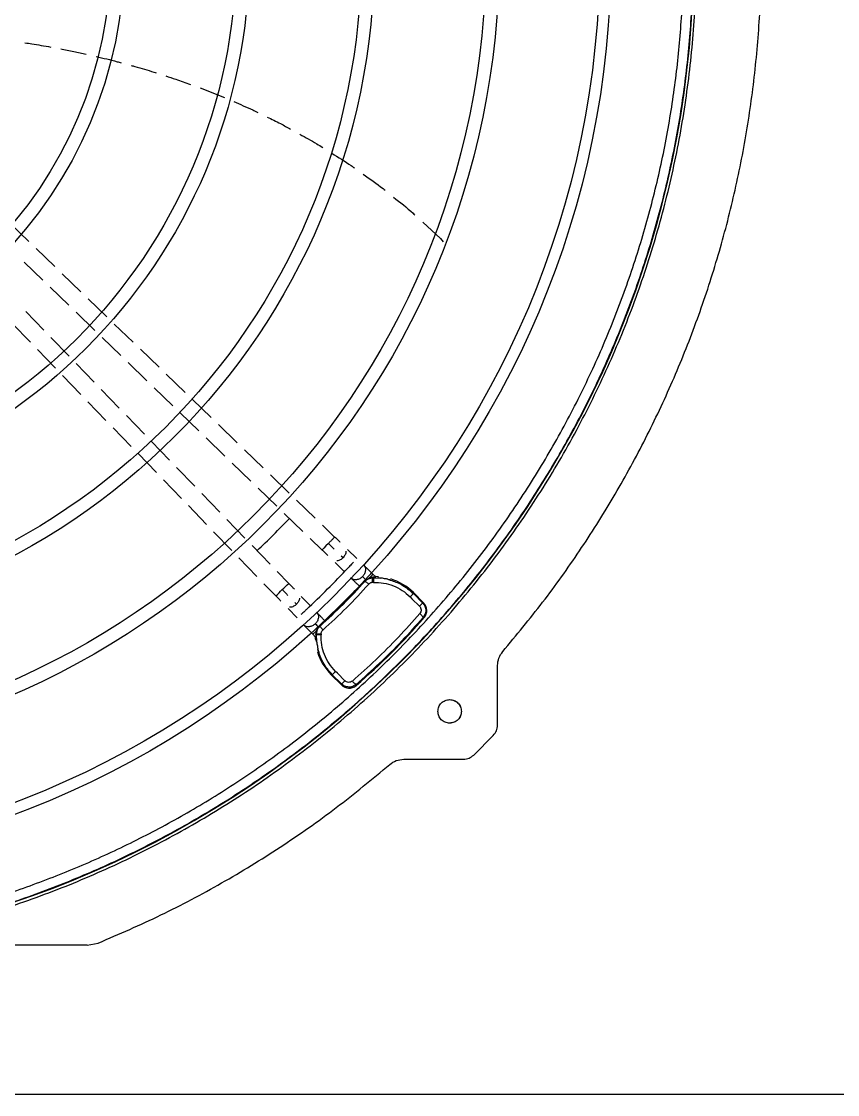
# Model space of a CAD drawing. Extents: x -1 to 275, y -26 to 150.
# Drawn here: x 102.94 to 111.82, y 37.77 to 49.46 of the extents above; entities that cross this region are included whole.
import ezdxf

# ---------------------------------------------------------------- set-up
doc = ezdxf.new("R2010")
doc.units = 0
doc.header["$MEASUREMENT"] = 0
doc.layers.get('0').update_dxf_attribs({"linetype": 'CONTINUOUS'})
doc.layers.add('0 Unit', color=7, linetype='CONTINUOUS')

msp = doc.modelspace()

# ---------------------------------------------------------------- linework, layer by layer
at = {"color": 7, "linetype": 'Continuous', "lineweight": 25}
for p, q in [((104.88276, 48.73262), (105.14773, 48.62753)), ((103.01954, 47.05966), (102.81537, 47.25707)), ((107.30894, 47.26865), (107.50079, 47.09131)), ((107.50079, 47.09131), (107.5311, 47.05622)), ((103.30304, 46.78553), (103.09895, 46.98287)), ((102.96818, 46.83549), (103.17195, 46.63846)), ((103.5866, 46.51135), (103.38239, 46.70881)), ((103.25112, 46.56191), (103.45543, 46.36437)), ((103.8699, 46.23743), (103.66588, 46.43471)), ((103.18277, 46.09334), (102.98585, 46.29701)), ((103.53397, 46.28843), (103.73783, 46.09131)), ((102.83911, 46.16557), (103.03665, 45.96127)), ((104.15373, 45.96299), (103.94926, 46.1607)), ((103.45679, 45.80994), (103.25981, 46.01366)), ((103.81709, 46.01468), (104.02075, 45.81775)), ((103.11317, 45.88213), (103.31045, 45.67809)), ((104.43654, 45.68954), (104.23332, 45.88604)), ((103.73124, 45.5261), (103.53344, 45.73067)), ((104.10035, 45.74079), (104.30438, 45.54351)), ((103.38717, 45.59875), (103.5846, 45.39457)), ((104.72005, 45.41542), (104.5159, 45.61281)), ((104.00391, 45.24409), (103.8071, 45.44764)), ((104.38388, 45.46664), (104.58693, 45.27031)), ((103.66194, 45.31457), (103.85858, 45.11121)), ((105.00342, 45.14143), (104.79944, 45.33865)), ((104.27809, 44.96053), (104.08051, 45.16488)), ((104.66615, 45.19371), (104.87053, 44.99609)), ((103.93544, 45.03172), (104.13229, 44.82813)), ((105.28705, 44.86717), (105.08285, 45.06462)), ((104.94963, 44.91961), (105.15298, 44.72299)), ((104.55136, 44.67791), (104.35483, 44.88117)), ((105.56979, 44.59379), (105.36567, 44.79116)), ((104.20898, 44.74881), (104.40717, 44.54384)), ((104.82599, 44.39388), (104.62807, 44.59857)), ((105.23256, 44.64604), (105.43664, 44.44871)), ((104.48364, 44.46475), (104.68011, 44.26156)), ((105.85312, 44.31984), (105.6496, 44.51662)), ((105.09872, 44.11181), (104.90175, 44.31552)), ((105.51545, 44.37252), (105.71949, 44.17522)), ((104.75684, 44.1822), (104.9548, 43.97746)), ((106.13633, 44.046), (105.93203, 44.24354)), ((105.79904, 44.09831), (106.00219, 43.90189)), ((105.37249, 43.82867), (105.17571, 44.03219)), ((106.34863, 43.84073), (106.21578, 43.96918)), ((105.0309, 43.89876), (105.22836, 43.69454)), ((105.64661, 43.54516), (105.44897, 43.74957)), ((106.08161, 43.82509), (106.21175, 43.69926)), ((105.30481, 43.61548), (105.50153, 43.41202)), ((106.58827, 43.6083), (106.4872, 43.70644)), ((106.35303, 43.56234), (106.45539, 43.46295)), ((105.84868, 43.33618), (105.72296, 43.46621)), ((106.68901, 43.37374), (106.67609, 43.36139)), ((106.76019, 43.4022), (106.72593, 43.3949)), ((106.72701, 43.38887), (106.76069, 43.39675)), ((106.76019, 43.4022), (106.76941, 43.4029)), ((106.76069, 43.39675), (106.76019, 43.4022)), ((106.76996, 43.39705), (106.76069, 43.39675)), ((106.79742, 43.40562), (106.76572, 43.43626)), ((106.76941, 43.4029), (106.76996, 43.39705)), ((106.76996, 43.39705), (106.85025, 43.39417)), ((105.57858, 43.33233), (105.70716, 43.19935)), ((106.67609, 43.36139), (106.67646, 43.35733)), ((106.77181, 43.34685), (106.76237, 43.34656)), ((106.08422, 43.0918), (105.98566, 43.19417)), ((107.17049, 43.18906), (107.19058, 43.16897)), ((107.19058, 43.16897), (107.27227, 43.08736)), ((107.20631, 43.2244), (107.20557, 43.23624)), ((107.20557, 43.23624), (107.31716, 43.12465)), ((107.30656, 43.12423), (107.20631, 43.2244)), ((105.84087, 43.06075), (105.93887, 42.95895)), ((107.31716, 43.12465), (107.30656, 43.12423)), ((107.32328, 42.96432), (107.31234, 42.96379)), ((106.11041, 42.78104), (106.14114, 42.74927)), ((106.14396, 42.77745), (106.14467, 42.78668)), ((106.15202, 42.82099), (106.14467, 42.78668)), ((106.14467, 42.78668), (106.15036, 42.78643)), ((106.15036, 42.78643), (106.15006, 42.77714)), ((106.15036, 42.78643), (106.15722, 42.81564)), ((106.1732, 42.85792), (106.18554, 42.87084)), ((106.18979, 42.87065), (106.18554, 42.87084)), ((106.20068, 42.78486), (106.20037, 42.77543)), ((106.15006, 42.77714), (106.14396, 42.77745)), ((106.15294, 42.69686), (106.15006, 42.77714)), ((108.12215, 41.79071), (108.12215, 42.44033)), ((106.31035, 42.34102), (106.32271, 42.3408)), ((106.42194, 42.22943), (106.31035, 42.34102)), ((106.42288, 42.24055), (106.32271, 42.3408)), ((106.37827, 42.35666), (106.35817, 42.37674)), ((106.45987, 42.27496), (106.37827, 42.35666)), ((106.42194, 42.22943), (106.42288, 42.24055)), ((106.58227, 42.22331), (106.58333, 42.23478)), ((107.86269, 41.46603), (108.07603, 41.67937)), ((107.10174, 41.41991), (107.75135, 41.41991)), ((103.65503, 39.39446), (101.09832, 39.39446)), ((103.65503, 39.39446), (103.77452, 39.41802))]:
    msp.add_line(p, q, dxfattribs=at)
at = {"color": 8, "linetype": 'Continuous', "lineweight": 25}
for p, q in [((106.44028, 43.61517), (106.42129, 43.63359)), ((106.92823, 43.38069), (106.95396, 43.37065)), ((107.32793, 42.99134), (107.31234, 42.96379)), ((106.58333, 42.23478), (106.55434, 42.21838))]:
    msp.add_line(p, q, dxfattribs=at)
at = {"color": 8, "linetype": 'Continuous', "lineweight": 25, "flags": 128}
msp.add_lwpolyline([(106.28038, 43.77001), (106.25419, 43.74294), (106.23194, 43.71998), (106.21704, 43.70464), (106.21175, 43.69926), (106.21175, 43.69926)], dxfattribs=at)
for centre, radius in [((99.35942, 50.18248), 9.99706), ((99.35942, 50.18187), 9.87436), ((99.35942, 50.18248), 8.78089), ((99.35942, 50.18187), 8.63615), ((99.35942, 50.18187), 7.41998), ((99.36561, 50.18196), 7.27453), ((99.35942, 50.18187), 6.05846), ((99.35942, 50.18187), 5.9131), ((99.35942, 50.18187), 4.69694), ((99.35942, 50.18187), 4.55158)]:
    msp.add_circle(centre, radius)
at = {"color": 7, "linetype": 'Continuous', "lineweight": 25}
for centre, radius, start, end in [((99.36453, 50.18187), 10.89215, 277.952419, 82.047581), ((99.36127, 50.1799), 8.93423, 313.437539, 316.623841), ((99.36477, 50.18271), 9.76894, 313.118297, 316.88199), ((102.10722, 47.43934), 6.11841, 312.506864, 317.495239), ((102.10708, 47.43949), 6.87283, 310.627711, 319.372428)]:
    msp.add_arc(centre, radius, start, end, dxfattribs=at)
at = {"color": 8, "linetype": 'Continuous', "lineweight": 25}
for centre, radius, start, end in [((102.09585, 47.88965), 6.45294, 315.849598, 316.359274), ((98.36479, 50.88738), 10.63091, 313.68259, 314.213901), ((94.78939, 54.66843), 15.83438, 313.946005, 314.301587)]:
    msp.add_arc(centre, radius, start, end, dxfattribs=at)
at = {"color": 7, "linetype": 'Continuous', "lineweight": 25}
for centre, major_axis, ratio, start_param, end_param in [((106.78826, 42.81787), (-0.01094, 0.5912), 0.99873356, 6.19922493, 6.25533158), ((106.78826, 42.81787), (-0.01094, 0.5912), 0.99873356, 5.47991309, 5.97123283), ((107.2335, 43.04118), (0.11816, 0.00449), 0.99887071, 5.53666029, 7.03005136), ((106.72872, 42.75833), (0.5912, -0.01099), 0.99873837, 3.16909386, 3.23078), ((106.72872, 42.75833), (0.5912, -0.01099), 0.99873837, 3.44852138, 3.94495007), ((106.50542, 42.31309), (0.00447, 0.11816), 0.99886585, 2.39455207, 3.88794044)]:
    msp.add_ellipse(centre, major_axis=major_axis, ratio=ratio, start_param=start_param, end_param=end_param, dxfattribs=at)
for points, knots in [([(91.53413, 42.77045), (91.67666, 42.62471), (91.9638, 42.33112), (92.42865, 41.91994), (92.92123, 41.52942), (93.44251, 41.16462), (93.99053, 40.82744), (94.56326, 40.52083), (95.15806, 40.24731), (95.77155, 40.00927), (96.40072, 39.80843), (97.04224, 39.64622), (97.6925, 39.52367), (98.34779, 39.44135), (99.0045, 39.39939), (99.65919, 39.39747), (100.30774, 39.43487), (100.94675, 39.51034), (101.57303, 39.62229), (102.18436, 39.769), (102.77827, 39.94848), (103.35556, 40.1596), (103.91996, 40.4031), (104.47467, 40.681), (105.01952, 40.99467), (105.55133, 41.34387), (106.06731, 41.72831), (106.56405, 42.14697), (107.03821, 42.59838), (107.48632, 43.08028), (107.90567, 43.59052), (108.2937, 44.12652), (108.64811, 44.68531), (108.96701, 45.26365), (109.24894, 45.85825), (109.49292, 46.46578), (109.69812, 47.08216), (109.86439, 47.70376), (109.99208, 48.32702), (110.08193, 48.94925), (110.1349, 49.56742), (110.15233, 50.18186), (110.1349, 50.7963), (110.08193, 51.41447), (109.99208, 52.0367), (109.8644, 52.65997), (109.69812, 53.28157), (109.49293, 53.89794), (109.24895, 54.50546), (108.96702, 55.10006), (108.64812, 55.67842), (108.2937, 56.23721), (107.90567, 56.77321), (107.48633, 57.28344), (107.03822, 57.76534), (106.56405, 58.21676), (106.06732, 58.63542), (105.55134, 59.01986), (105.01953, 59.36906), (104.47468, 59.68273), (103.91997, 59.96063), (103.35557, 60.20413), (102.77828, 60.41525), (102.18437, 60.59472), (101.57305, 60.74144), (100.94676, 60.85339), (100.30775, 60.92887), (99.6592, 60.96626), (99.00452, 60.96434), (98.34781, 60.92238), (97.69251, 60.84007), (97.04225, 60.71752), (96.40073, 60.55531), (95.77157, 60.35447), (95.15808, 60.11643), (94.56327, 59.84291), (93.99054, 59.5363), (93.44252, 59.19912), (92.92125, 58.83433), (92.42867, 58.4438), (91.96381, 58.03262), (91.67666, 57.73902), (91.53413, 57.59329)], [0, 0, 0, 0, 0.01189592, 0.02396584, 0.03619649, 0.04857359, 0.06108194, 0.07373471, 0.0864717, 0.09927432, 0.11212355, 0.12500004, 0.13787625, 0.15072533, 0.16352795, 0.17626509, 0.18891813, 0.20142621, 0.21380317, 0.22603385, 0.23810393, 0.25000004, 0.2618959, 0.27396585, 0.28619652, 0.29857361, 0.31108196, 0.32373474, 0.33647171, 0.34927432, 0.36212355, 0.37500004, 0.38787624, 0.40072531, 0.41352793, 0.42626506, 0.4389181, 0.45142619, 0.46380314, 0.47603381, 0.48810388, 0.50000001, 0.51189586, 0.52396581, 0.53619649, 0.54857357, 0.56108191, 0.57373469, 0.58647168, 0.59927428, 0.6121235, 0.62499999, 0.63787621, 0.65072529, 0.66352791, 0.67626502, 0.68891805, 0.70142614, 0.71380312, 0.72603376, 0.73810387, 0.74999998, 0.76189582, 0.77396578, 0.78619645, 0.79857355, 0.81108188, 0.82373468, 0.83647168, 0.84927427, 0.86212351, 0.87499998, 0.88787621, 0.90072531, 0.91352792, 0.92626504, 0.93891808, 0.95142617, 0.96380314, 0.97603381, 0.98810396, 1, 1, 1, 1]), ([(100.84311, 39.39447), (101.05753, 39.42764), (101.48639, 39.49398), (102.12068, 39.64199), (102.7455, 39.82488), (103.35815, 40.0455), (103.95656, 40.30213), (104.53856, 40.59411), (105.10207, 40.92031), (105.6451, 41.27961), (106.16569, 41.6707), (106.66199, 42.09219), (107.13223, 42.54257), (107.57472, 43.02025), (107.98788, 43.5235), (108.37024, 44.05054), (108.72043, 44.59947), (109.03721, 45.16835), (109.31943, 45.75514), (109.5661, 46.35774), (109.77633, 46.97399), (109.94937, 47.60171), (110.0846, 48.23864), (110.18154, 48.88251), (110.23984, 49.53102), (110.2593, 50.18186), (110.23984, 50.8327), (110.18154, 51.48121), (110.0846, 52.12509), (109.94937, 52.76202), (109.77633, 53.38973), (109.5661, 54.00599), (109.31944, 54.60859), (109.03721, 55.19537), (108.72044, 55.76425), (108.37025, 56.31319), (107.98788, 56.84023), (107.57472, 57.34348), (107.13223, 57.82115), (106.662, 58.27154), (106.1657, 58.69303), (105.64511, 59.08412), (105.10208, 59.44342), (104.53856, 59.76963), (103.95657, 60.0616), (103.35816, 60.31823), (102.74551, 60.53886), (102.12069, 60.72175), (101.4864, 60.86976), (101.05755, 60.93609), (100.84312, 60.96926)], [0, 0, 0, 0, 0.02083334, 0.04166665, 0.06250003, 0.08333335, 0.10416665, 0.125, 0.1458333, 0.16666668, 0.18749997, 0.20833336, 0.22916668, 0.25000001, 0.27083332, 0.29166664, 0.31250001, 0.33333334, 0.35416664, 0.37499996, 0.39583334, 0.41666666, 0.43749998, 0.4583333, 0.47916665, 0.5, 0.5208333, 0.54166664, 0.5625, 0.58333332, 0.60416664, 0.62499998, 0.64583333, 0.66666665, 0.68749999, 0.70833331, 0.72916664, 0.74999997, 0.77083333, 0.79166666, 0.81249999, 0.83333331, 0.85416669, 0.875, 0.89583335, 0.91666666, 0.9375, 0.95833334, 0.97916668, 1, 1, 1, 1]), ([(101.09832, 39.39446), (101.35118, 39.44051), (101.85689, 39.5326), (102.60073, 39.7381), (103.32907, 39.99171), (104.03748, 40.29706), (104.72268, 40.65131), (105.38118, 41.05306), (106.00972, 41.50021), (106.60518, 41.99056), (107.16459, 42.52166), (107.68517, 43.09088), (108.16433, 43.69538), (108.59969, 44.33215), (108.98907, 44.99803), (109.33054, 45.68971), (109.6224, 46.40373), (109.86321, 47.13655), (110.05175, 47.88452), (110.1871, 48.64393), (110.26859, 49.41098), (110.29579, 50.18188), (110.26858, 50.95277), (110.1871, 51.71982), (110.05175, 52.47923), (109.8632, 53.2272), (109.6224, 53.96002), (109.33053, 54.67405), (108.98906, 55.36572), (108.59967, 56.0316), (108.16432, 56.66837), (107.68516, 57.27287), (107.16458, 57.84209), (106.60517, 58.37319), (106.00971, 58.86354), (105.38116, 59.31068), (104.72266, 59.71243), (104.03747, 60.06668), (103.32905, 60.37203), (102.60071, 60.62564), (101.85688, 60.83114), (101.35116, 60.92323), (101.0983, 60.96927)], [0, 0, 0, 0, 0.02500002, 0.05000002, 0.07500002, 0.10000003, 0.12499999, 0.15000004, 0.17499999, 0.20000003, 0.22500003, 0.25, 0.27500001, 0.30000002, 0.325, 0.35000002, 0.375, 0.4, 0.42500002, 0.45000001, 0.47500003, 0.50000003, 0.52499999, 0.55000001, 0.57500001, 0.6, 0.62500003, 0.65, 0.67500002, 0.70000003, 0.72500002, 0.75000002, 0.77499999, 0.80000001, 0.825, 0.85000003, 0.87500003, 0.89999998, 0.92500001, 0.95, 0.975, 1, 1, 1, 1]), ([(108.17929, 42.59436), (108.32606, 42.77097), (108.61959, 43.12419), (109.01916, 43.68587), (109.3871, 44.2684), (109.71931, 44.87217), (110.01537, 45.49441), (110.27406, 46.13311), (110.49451, 46.78599), (110.67593, 47.45078), (110.81771, 48.12513), (110.91933, 48.80669), (110.98045, 49.49307), (111.00084, 50.18187), (110.98045, 50.87066), (110.91933, 51.55704), (110.81771, 52.2386), (110.67593, 52.91296), (110.49451, 53.57774), (110.27406, 54.23062), (110.01537, 54.86932), (109.71931, 55.49156), (109.3871, 56.09533), (109.01916, 56.67786), (108.61959, 57.23955), (108.32606, 57.59276), (108.17929, 57.76937)], [0, 0, 0, 0, 0.04166672, 0.08333338, 0.12500007, 0.16666672, 0.20833335, 0.25000008, 0.29166671, 0.33333336, 0.37500001, 0.41666672, 0.45833338, 0.50000004, 0.54166669, 0.58333335, 0.62499999, 0.66666668, 0.70833333, 0.74999999, 0.79166669, 0.83333335, 0.87499997, 0.91666669, 0.95833332, 1, 1, 1, 1]), ([(102.97693, 49.22423), (103.00191, 49.22059), (103.09356, 49.20724), (103.189, 49.19), (103.25843, 49.17745)], [0, 0, 0, 0, 0.27254447, 1, 1, 1, 1]), ([(103.36572, 49.15698), (103.41352, 49.14792), (103.5051, 49.13056), (103.59876, 49.10936), (103.64354, 49.09922)], [0, 0, 0, 0, 0.52187415, 1, 1, 1, 1]), ([(103.75112, 49.0752), (103.8281, 49.057), (103.91965, 49.03536), (104.01141, 49.01019), (104.02601, 49.00619)], [0, 0, 0, 0, 0.84086718, 1, 1, 1, 1]), ([(104.13275, 48.97712), (104.14657, 48.97338), (104.22958, 48.95088), (104.32082, 48.92417), (104.39748, 48.89919), (104.40562, 48.89654)], [0, 0, 0, 0, 0.15146226, 0.90989289, 1, 1, 1, 1]), ([(104.51041, 48.86253), (104.5463, 48.85111), (104.63631, 48.82248), (104.72495, 48.78988), (104.77825, 48.77027)], [0, 0, 0, 0, 0.39868758, 1, 1, 1, 1]), ([(105.24991, 48.58319), (105.31933, 48.55389), (105.40759, 48.51662), (105.49323, 48.47414), (105.51152, 48.46506)], [0, 0, 0, 0, 0.78644981, 1, 1, 1, 1]), ([(105.61277, 48.41538), (105.66195, 48.39211), (105.74917, 48.35084), (105.83283, 48.30317), (105.86932, 48.28238)], [0, 0, 0, 0, 0.56385914, 1, 1, 1, 1]), ([(105.96841, 48.22737), (106.03092, 48.19441), (106.11668, 48.1492), (106.19781, 48.09668), (106.21981, 48.08243)], [0, 0, 0, 0, 0.72879103, 1, 1, 1, 1]), ([(106.31621, 48.02112), (106.38849, 47.9777), (106.47304, 47.92691), (106.55236, 47.86898), (106.56387, 47.86057)], [0, 0, 0, 0, 0.854826, 1, 1, 1, 1]), ([(106.65762, 47.79272), (106.73176, 47.74206), (106.81367, 47.68607), (106.88984, 47.62331), (106.89707, 47.61735)], [0, 0, 0, 0, 0.9049803, 1, 1, 1, 1]), ([(106.98783, 47.54298), (107.06097, 47.4863), (107.14091, 47.42434), (107.21453, 47.35594), (107.22079, 47.35012)], [0, 0, 0, 0, 0.91495243, 1, 1, 1, 1]), ([(106.40847, 43.78283), (106.40777, 43.7835), (106.39883, 43.79216), (106.37836, 43.81198), (106.35851, 43.83117), (106.34858, 43.84077)], [0, 0, 0, 0, 0.04042727, 0.52004872, 1, 1, 1, 1]), ([(106.34406, 43.70842), (106.3324, 43.7197), (106.31157, 43.73985), (106.28992, 43.76079), (106.28038, 43.77001)], [0, 0, 0, 0, 0.55959472, 1, 1, 1, 1]), ([(106.21175, 43.69926), (106.22167, 43.68966), (106.24149, 43.67049), (106.26271, 43.64996), (106.27234, 43.64062), (106.27379, 43.63922)], [0, 0, 0, 0, 0.45955348, 0.91864064, 1, 1, 1, 1]), ([(106.52409, 43.53379), (106.51828, 43.52797), (106.50806, 43.51776), (106.49934, 43.50927), (106.49558, 43.50561)], [0, 0, 0, 0, 0.56927563, 1, 1, 1, 1]), ([(106.55209, 43.56647), (106.54852, 43.56219), (106.54017, 43.55216), (106.52995, 43.54048), (106.52409, 43.53379)], [0, 0, 0, 0, 0.42766619, 1, 1, 1, 1]), ([(106.76572, 43.43626), (106.75574, 43.44592), (106.73577, 43.46523), (106.70761, 43.49249), (106.68227, 43.51704), (106.66948, 43.52946), (106.66308, 43.53567)], [0, 0, 0, 0, 0.25017208, 0.50011475, 0.74998553, 1, 1, 1, 1]), ([(106.52594, 43.39445), (106.53191, 43.38865), (106.54384, 43.37707), (106.56718, 43.35446), (106.59311, 43.32936), (106.61169, 43.31138), (106.62098, 43.3024)], [0, 0, 0, 0, 0.25012281, 0.50000057, 0.74998294, 1, 1, 1, 1]), ([(106.68901, 43.37374), (106.6808, 43.38168), (106.66613, 43.39588), (106.65619, 43.40552), (106.65182, 43.40976)], [0, 0, 0, 0, 0.55979484, 1, 1, 1, 1]), ([(106.68901, 43.37374), (106.69453, 43.37791), (106.7063, 43.3868), (106.71912, 43.39209), (106.72593, 43.3949)], [0, 0, 0, 0, 0.46912734, 1, 1, 1, 1]), ([(106.76237, 43.34656), (106.76216, 43.35314), (106.76174, 43.36629), (106.76121, 43.38231), (106.76081, 43.39372), (106.76073, 43.39574), (106.76069, 43.39675)], [0, 0, 0, 0, 0.25000515, 0.50000345, 0.75000652, 1, 1, 1, 1]), ([(106.79648, 43.40624), (106.79663, 43.40617), (106.79741, 43.40586), (106.79556, 43.40531), (106.78888, 43.40436), (106.77745, 43.4035), (106.76941, 43.4029)], [0, 0, 0, 0, 0.05444134, 0.26679283, 0.48473064, 1, 1, 1, 1]), ([(106.76996, 43.39705), (106.77002, 43.39604), (106.77013, 43.39402), (106.77057, 43.38261), (106.77114, 43.36659), (106.77158, 43.35343), (106.77181, 43.34685)], [0, 0, 0, 0, 0.25000525, 0.49999534, 0.74999478, 1, 1, 1, 1]), ([(106.82476, 43.39847), (106.82509, 43.39819), (106.82574, 43.39764), (106.83342, 43.39643), (106.84226, 43.39525), (106.84848, 43.39441), (106.85025, 43.39417)], [0, 0, 0, 0, 0.28746918, 0.57419112, 0.87831567, 1, 1, 1, 1]), ([(106.92823, 43.38068), (106.92282, 43.38164), (106.91155, 43.38364), (106.89818, 43.38557), (106.884, 43.38795), (106.86918, 43.39089), (106.85652, 43.39308), (106.85025, 43.39416)], [0, 0, 0, 0, 0.22403676, 0.4664933, 0.48175145, 0.7432779, 1, 1, 1, 1]), ([(106.92823, 43.38069), (106.93321, 43.37963), (106.9432, 43.37752), (106.95146, 43.37594), (106.95269, 43.37613), (106.95319, 43.3762)], [0, 0, 0, 0, 0.37193442, 0.74511645, 1, 1, 1, 1]), ([(106.95396, 43.37065), (106.99547, 43.35721), (107.08975, 43.32669), (107.16448, 43.26111), (107.20631, 43.2244)], [0, 0, 0, 0, 0.44028918, 1, 1, 1, 1]), ([(105.77814, 43.26777), (105.78987, 43.25563), (105.81082, 43.23395), (105.83088, 43.21319), (105.8397, 43.20406)], [0, 0, 0, 0, 0.56004536, 1, 1, 1, 1]), ([(105.90968, 43.27304), (105.90799, 43.27479), (105.89838, 43.28475), (105.87751, 43.30636), (105.85829, 43.32624), (105.84868, 43.33618)], [0, 0, 0, 0, 0.09629337, 0.54799298, 1, 1, 1, 1]), ([(106.67646, 43.35733), (106.599, 43.27259), (106.44406, 43.10311), (106.27454, 42.94814), (106.18979, 42.87065)], [0, 0, 0, 0, 0.50000174, 1, 1, 1, 1]), ([(106.22075, 42.82764), (106.30767, 42.90702), (106.48151, 43.06579), (106.64023, 43.23959), (106.7196, 43.32649)], [0, 0, 0, 0, 0.49999826, 1, 1, 1, 1]), ([(106.61984, 43.30448), (106.61994, 43.30432), (106.6202, 43.30393), (106.62485, 43.30793), (106.63315, 43.31587), (106.64528, 43.32821), (106.65992, 43.34367), (106.67072, 43.3555), (106.67609, 43.36139)], [0, 0, 0, 0, 0.11173622, 0.27354644, 0.4507769, 0.63775233, 0.81954481, 1, 1, 1, 1]), ([(106.7196, 43.32649), (106.7145, 43.33082), (106.70397, 43.33978), (106.69017, 43.35028), (106.67996, 43.35695), (106.6776, 43.35721), (106.67646, 43.35733)], [0, 0, 0, 0, 0.24189375, 0.50003536, 0.75816415, 1, 1, 1, 1]), ([(106.76237, 43.34656), (106.75836, 43.34619), (106.75027, 43.34545), (106.73879, 43.34116), (106.72816, 43.33507), (106.72244, 43.32934), (106.7196, 43.32649)], [0, 0, 0, 0, 0.24780677, 0.49940517, 0.75117, 1, 1, 1, 1]), ([(106.77181, 43.34685), (106.80862, 43.34587), (106.88225, 43.34392), (106.98871, 43.31235), (107.08795, 43.2625), (107.14297, 43.21354), (107.17049, 43.18906)], [0, 0, 0, 0, 0.24999331, 0.49999248, 0.74999467, 1, 1, 1, 1]), ([(105.70716, 43.19935), (105.71674, 43.18944), (105.73588, 43.16964), (105.75542, 43.14941), (105.76385, 43.14067), (105.76433, 43.14018)], [0, 0, 0, 0, 0.48577429, 0.97107325, 1, 1, 1, 1]), ([(107.20631, 43.2244), (107.20563, 43.22378), (107.20427, 43.22253), (107.19615, 43.21456), (107.18466, 43.20318), (107.17521, 43.19377), (107.17049, 43.18906)], [0, 0, 0, 0, 0.25000529, 0.50000003, 0.750004, 1, 1, 1, 1]), ([(106.01376, 43.02345), (106.00707, 43.0176), (105.99538, 43.00737), (105.98534, 42.99901), (105.98104, 42.99543)], [0, 0, 0, 0, 0.57226523, 1, 1, 1, 1]), ([(106.04191, 43.05194), (106.03824, 43.04817), (106.02977, 43.03946), (106.01956, 43.02925), (106.01376, 43.02345)], [0, 0, 0, 0, 0.43208924, 1, 1, 1, 1]), ([(106.24433, 42.92573), (106.23537, 42.935), (106.21745, 42.95355), (106.19245, 42.97944), (106.16997, 43.00274), (106.15848, 43.01466), (106.15274, 43.02063)], [0, 0, 0, 0, 0.25014044, 0.50015301, 0.74999641, 1, 1, 1, 1]), ([(107.27226, 43.08736), (107.27293, 43.08667), (107.27554, 43.08399), (107.28014, 43.07806), (107.2869, 43.06577), (107.29115, 43.04725), (107.28778, 43.02445), (107.27929, 43.01214), (107.27503, 43.00597)], [0, 0, 0, 0, 0.03219134, 0.12542244, 0.25076508, 0.49987172, 0.74928494, 1, 1, 1, 1]), ([(107.30656, 43.12423), (107.30606, 43.12343), (107.30506, 43.12182), (107.29741, 43.11337), (107.28628, 43.10163), (107.27694, 43.09212), (107.27227, 43.08736)], [0, 0, 0, 0, 0.25000323, 0.49999178, 0.74999887, 1, 1, 1, 1]), ([(107.30656, 43.12423), (107.31585, 43.1127), (107.33448, 43.0896), (107.34279, 43.04634), (107.34052, 43.01151), (107.33053, 42.99551), (107.32793, 42.99134)], [0, 0, 0, 0, 0.30374926, 0.60898835, 0.89811812, 1, 1, 1, 1]), ([(106.18554, 42.87084), (106.19143, 42.87621), (106.20325, 42.887), (106.21852, 42.90147), (106.23088, 42.91359), (106.23908, 42.92217), (106.24303, 42.92678), (106.24239, 42.92681), (106.24218, 42.92681)], [0, 0, 0, 0, 0.18091213, 0.36316203, 0.5452202, 0.72826249, 0.90957077, 1, 1, 1, 1]), ([(107.27503, 43.00597), (107.19868, 42.9203), (107.04547, 42.74838), (106.79929, 42.50223), (106.62715, 42.34877), (106.54128, 42.27222)], [0, 0, 0, 0, 0.33231799, 0.66694553, 1, 1, 1, 1]), ([(107.31234, 42.96379), (107.23625, 42.87851), (107.08392, 42.70781), (106.83938, 42.46327), (106.66863, 42.3109), (106.58333, 42.23478)], [0, 0, 0, 0, 0.33313451, 0.66686549, 1, 1, 1, 1]), ([(107.31234, 42.96379), (107.3122, 42.96511), (107.31192, 42.96786), (107.30377, 42.97815), (107.29098, 42.99154), (107.28022, 43.00127), (107.27503, 43.00597)], [0, 0, 0, 0, 0.24107498, 0.49981908, 0.7586658, 1, 1, 1, 1]), ([(106.01091, 42.88411), (106.01713, 42.87766), (106.02955, 42.86476), (106.05413, 42.83929), (106.08143, 42.81102), (106.10078, 42.791), (106.11046, 42.78099)], [0, 0, 0, 0, 0.25012618, 0.50004555, 0.74994553, 1, 1, 1, 1]), ([(106.13724, 42.89518), (106.1428, 42.88942), (106.15276, 42.87909), (106.16694, 42.86441), (106.1732, 42.85792)], [0, 0, 0, 0, 0.55832762, 1, 1, 1, 1]), ([(106.15036, 42.78643), (106.15139, 42.7864), (106.15344, 42.78634), (106.16488, 42.78599), (106.18093, 42.78548), (106.19409, 42.78507), (106.20068, 42.78486)], [0, 0, 0, 0, 0.25000933, 0.50000468, 0.75001273, 1, 1, 1, 1]), ([(106.15202, 42.82099), (106.15484, 42.8278), (106.16014, 42.84063), (106.16903, 42.8524), (106.1732, 42.85792)], [0, 0, 0, 0, 0.53088575, 1, 1, 1, 1]), ([(106.18979, 42.87065), (106.18992, 42.86952), (106.19021, 42.8672), (106.19692, 42.85702), (106.20744, 42.84326), (106.21641, 42.83273), (106.22075, 42.82764)], [0, 0, 0, 0, 0.24185407, 0.49998639, 0.75812741, 1, 1, 1, 1]), ([(106.20068, 42.78486), (106.20104, 42.78888), (106.20178, 42.79696), (106.20607, 42.80844), (106.21217, 42.81907), (106.2179, 42.8248), (106.22075, 42.82764)], [0, 0, 0, 0, 0.24784927, 0.4994389, 0.75119496, 1, 1, 1, 1]), ([(106.14396, 42.77745), (106.14333, 42.7694), (106.14244, 42.75794), (106.14145, 42.75119), (106.14087, 42.74933), (106.14054, 42.75011), (106.14047, 42.75027)], [0, 0, 0, 0, 0.51288806, 0.7297074, 0.94127034, 1, 1, 1, 1]), ([(106.15294, 42.69686), (106.15224, 42.70201), (106.15095, 42.71151), (106.14952, 42.72093), (106.14887, 42.7218), (106.14855, 42.72225)], [0, 0, 0, 0, 0.36681539, 0.67605272, 1, 1, 1, 1]), ([(106.20037, 42.77543), (106.19379, 42.77564), (106.18062, 42.77608), (106.16458, 42.77662), (106.15314, 42.77701), (106.15109, 42.7771), (106.15006, 42.77714)], [0, 0, 0, 0, 0.24999916, 0.4999941, 0.75000687, 1, 1, 1, 1]), ([(106.15295, 42.69686), (106.15404, 42.69059), (106.15624, 42.67794), (106.15919, 42.66313), (106.16057, 42.65484), (106.16116, 42.6513), (106.16222, 42.64469), (106.16396, 42.63281), (106.16547, 42.62429), (106.16643, 42.61888)], [0, 0, 0, 0, 0.25661028, 0.51806095, 0.53325305, 0.55987764, 0.6474537, 0.77620281, 1, 1, 1, 1]), ([(106.35817, 42.37674), (106.33369, 42.40426), (106.28473, 42.45928), (106.23487, 42.55851), (106.20331, 42.66498), (106.20135, 42.73861), (106.20037, 42.77543)], [0, 0, 0, 0, 0.2500021, 0.49999957, 0.75000041, 1, 1, 1, 1]), ([(106.32271, 42.3408), (106.28632, 42.3828), (106.2152, 42.46488), (106.18243, 42.56836), (106.16642, 42.61888)], [0, 0, 0, 0, 0.51171563, 1, 1, 1, 1]), ([(106.17081, 42.59382), (106.17088, 42.59461), (106.17103, 42.5962), (106.16926, 42.60533), (106.16737, 42.61434), (106.16642, 42.61888)], [0, 0, 0, 0, 0.33193936, 0.66326982, 1, 1, 1, 1]), ([(108.12215, 42.44033), (108.12476, 42.46856), (108.12998, 42.52504), (108.16286, 42.57126), (108.17929, 42.59436)], [0, 0, 0, 0, 0.49999891, 1, 1, 1, 1]), ([(106.32272, 42.3408), (106.32335, 42.3415), (106.32463, 42.34288), (106.33264, 42.35104), (106.34404, 42.36256), (106.35346, 42.37202), (106.35817, 42.37674)], [0, 0, 0, 0, 0.25000204, 0.49999766, 0.75003259, 1, 1, 1, 1]), ([(106.42288, 42.24055), (106.4237, 42.24106), (106.42533, 42.24209), (106.43382, 42.24978), (106.44559, 42.26094), (106.45511, 42.27029), (106.45987, 42.27496)], [0, 0, 0, 0, 0.24999913, 0.50000179, 0.74999083, 1, 1, 1, 1]), ([(106.55434, 42.21838), (106.55063, 42.21608), (106.53507, 42.20644), (106.50075, 42.20436), (106.45752, 42.21261), (106.43441, 42.23125), (106.42288, 42.24055)], [0, 0, 0, 0, 0.09153636, 0.38398445, 0.69274822, 1, 1, 1, 1]), ([(106.54128, 42.27222), (106.53511, 42.26795), (106.52279, 42.25945), (106.49997, 42.25609), (106.47877, 42.26096), (106.46592, 42.2691), (106.46056, 42.27429), (106.45987, 42.27496)], [0, 0, 0, 0, 0.25092605, 0.50051545, 0.74980489, 0.96748966, 1, 1, 1, 1]), ([(106.58333, 42.23478), (106.58202, 42.23493), (106.5793, 42.23525), (106.56905, 42.24344), (106.55569, 42.25627), (106.54597, 42.26703), (106.54128, 42.27222)], [0, 0, 0, 0, 0.24124631, 0.50005604, 0.75884618, 1, 1, 1, 1]), ([(107.47237, 41.94157), (107.4743, 41.95834), (107.47815, 41.99188), (107.50778, 42.03452), (107.55013, 42.06302), (107.6005, 42.07303), (107.65086, 42.06302), (107.69321, 42.03452), (107.72284, 41.99188), (107.7267, 41.95834), (107.72862, 41.94157)], [0, 0, 0, 0, 0.12499913, 0.24999634, 0.37500168, 0.50000081, 0.62499994, 0.7500004, 0.87500087, 1, 1, 1, 1]), ([(107.59972, 42.06969), (107.61651, 42.06777), (107.65008, 42.06392), (107.69243, 42.03428), (107.72206, 41.99194), (107.72591, 41.95836), (107.72784, 41.94157)], [0, 0, 0, 0, 0.24999867, 0.5, 0.75000133, 1, 1, 1, 1]), ([(107.72862, 41.94157), (107.7267, 41.9248), (107.72284, 41.89126), (107.69321, 41.84861), (107.65086, 41.82012), (107.6005, 41.8101), (107.55013, 41.82012), (107.50778, 41.84861), (107.47815, 41.89126), (107.4743, 41.9248), (107.47237, 41.94157)], [0, 0, 0, 0, 0.12500398, 0.25000353, 0.37499983, 0.49999919, 0.62499856, 0.74999973, 0.87499602, 1, 1, 1, 1]), ([(107.72784, 41.94157), (107.72591, 41.92478), (107.72206, 41.8912), (107.69243, 41.84885), (107.65008, 41.81922), (107.61651, 41.81537), (107.59972, 41.81344)], [0, 0, 0, 0, 0.25000835, 0.50000787, 0.75000087, 1, 1, 1, 1]), ([(108.07603, 41.67937), (108.08918, 41.69567), (108.11549, 41.72825), (108.11993, 41.76989), (108.12215, 41.79071)], [0, 0, 0, 0, 0.49999369, 1, 1, 1, 1]), ([(106.9477, 41.36277), (106.97081, 41.37921), (107.01703, 41.41208), (107.0735, 41.4173), (107.10174, 41.41991)], [0, 0, 0, 0, 0.49999898, 1, 1, 1, 1]), ([(107.75135, 41.41991), (107.77217, 41.42213), (107.81381, 41.42658), (107.8464, 41.45288), (107.86269, 41.46603)], [0, 0, 0, 0, 0.50001348, 1, 1, 1, 1]), ([(103.77452, 39.41802), (104.00331, 39.51685), (104.46088, 39.71453), (105.12146, 40.06598), (105.75896, 40.45668), (106.37195, 40.88577), (106.75579, 41.20377), (106.9477, 41.36277)], [0, 0, 0, 0, 0.1999999, 0.39999985, 0.59999953, 0.79999972, 1, 1, 1, 1])]:
    msp.add_open_spline(points, degree=3, knots=knots, dxfattribs=at)
at = {"color": 8, "linetype": 'Continuous', "lineweight": 25}
for points, knots in [([(106.34856, 43.84075), (106.34757, 43.83969), (106.34557, 43.83757), (106.32983, 43.82122), (106.30727, 43.79783), (106.28935, 43.77929), (106.28038, 43.77001)], [0, 0, 0, 0, 0.24927352, 0.49951688, 0.74976125, 1, 1, 1, 1]), ([(106.44028, 43.61517), (106.43053, 43.607), (106.41104, 43.59067), (106.385, 43.58032), (106.37269, 43.58149), (106.37148, 43.58161)], [0, 0, 0, 0, 0.47424461, 0.9484622, 1, 1, 1, 1]), ([(106.47109, 43.68836), (106.47142, 43.68606), (106.47335, 43.67274), (106.4639, 43.64524), (106.44816, 43.62519), (106.44028, 43.61517)], [0, 0, 0, 0, 0.09475033, 0.54737631, 1, 1, 1, 1]), ([(106.66303, 43.53564), (106.66947, 43.52738), (106.68239, 43.51082), (106.68549, 43.47625), (106.67613, 43.44007), (106.65992, 43.41987), (106.65182, 43.40976)], [0, 0, 0, 0, 0.24876931, 0.49917828, 0.74958665, 1, 1, 1, 1]), ([(106.65182, 43.40976), (106.64203, 43.40135), (106.62243, 43.38452), (106.5861, 43.37351), (106.5531, 43.37698), (106.53157, 43.38549), (106.52602, 43.39441), (106.52598, 43.39447)], [0, 0, 0, 0, 0.24958696, 0.49917855, 0.74877366, 0.99836904, 1, 1, 1, 1]), ([(106.67646, 43.35733), (106.68238, 43.36305), (106.69406, 43.37434), (106.71135, 43.38592), (106.72316, 43.38814), (106.72701, 43.38887)], [0, 0, 0, 0, 0.40859397, 0.80714936, 1, 1, 1, 1]), ([(105.96633, 43.17539), (105.96641, 43.17451), (105.96752, 43.16254), (105.95719, 43.13685), (105.94088, 43.11736), (105.93273, 43.10762)], [0, 0, 0, 0, 0.03813491, 0.51905637, 1, 1, 1, 1]), ([(105.93273, 43.10762), (105.92271, 43.09973), (105.90265, 43.08397), (105.87485, 43.0745), (105.86126, 43.07648), (105.85869, 43.07686)], [0, 0, 0, 0, 0.4477343, 0.89548805, 1, 1, 1, 1]), ([(105.91412, 43.12694), (105.91445, 43.1266), (105.92173, 43.11904), (105.92736, 43.11319), (105.93273, 43.10762)], [0, 0, 0, 0, 0.04601476, 1, 1, 1, 1]), ([(106.15269, 43.0206), (106.15884, 43.01214), (106.17119, 42.99515), (106.17313, 42.9605), (106.16256, 42.92466), (106.14568, 42.90501), (106.13724, 42.89518)], [0, 0, 0, 0, 0.24872936, 0.49915523, 0.74957319, 1, 1, 1, 1]), ([(106.13724, 42.89518), (106.12717, 42.8871), (106.10702, 42.87095), (106.07036, 42.86117), (106.03742, 42.86573), (106.01635, 42.875), (106.01099, 42.88408), (106.01096, 42.88414)], [0, 0, 0, 0, 0.24958277, 0.49916059, 0.74873387, 0.99830892, 1, 1, 1, 1]), ([(106.11073, 42.78125), (106.11065, 42.78117), (106.11014, 42.78067), (106.11256, 42.78297), (106.11806, 42.78824), (106.12693, 42.79678), (106.13824, 42.80768), (106.14743, 42.81655), (106.15202, 42.82099)], [0, 0, 0, 0, 0.0377934, 0.23023493, 0.4226848, 0.61511494, 0.80756027, 1, 1, 1, 1]), ([(106.15722, 42.81564), (106.15819, 42.82108), (106.16058, 42.83446), (106.17276, 42.85314), (106.18406, 42.86476), (106.18979, 42.87065)], [0, 0, 0, 0, 0.25259076, 0.6209896, 1, 1, 1, 1])]:
    msp.add_open_spline(points, degree=3, knots=knots, dxfattribs=at)
at = {"layer": '0 Unit'}
msp.add_line((113.81297, 37.76808), (84.75047, 37.76808), dxfattribs=at)

doc.saveas('drawing.dxf')
